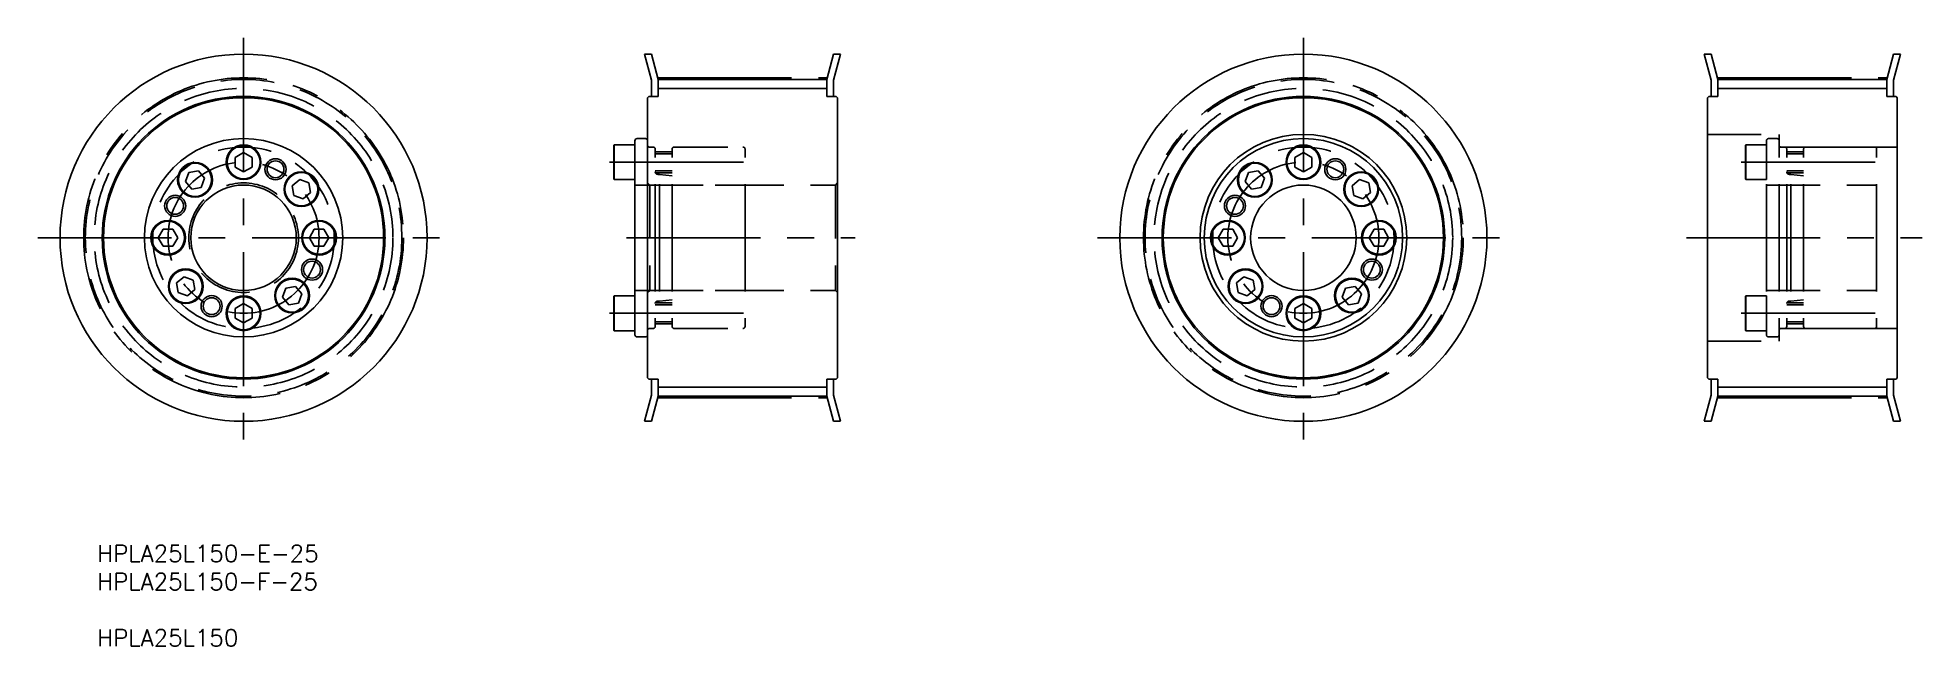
# Model space of a CAD drawing. Extents: x 1 to 448, y 5 to 150.
import ezdxf

# ---------------------------------------------------------------- set-up
doc = ezdxf.new("R2010")
doc.units = 0
doc.linetypes.add('CENTER', pattern=[50.8, 31.75, -6.35, 6.35, -6.35])
doc.linetypes.add('DASHED', pattern=[19.05, 12.7, -6.35])
doc.layers.get('0').update_dxf_attribs({"linetype": 'CONTINUOUS'})
doc.layers.add('CENTER', color=1, linetype='CENTER')
doc.styles.add('MISUMI', font='txt.shx')

# ---------------------------------------------------------------- blocks, each defined once
blk = doc.blocks.new('*U6')
at = {"color": 7, "linetype": 'CONTINUOUS', "style": 'MISUMI'}
for s, p in [('HPLA25L150-E-25', (15.05, 25.31)), ('HPLA25L150-F-25', (15.05, 18.65)), ('HPLA25L150', (15.05, 5.31))]:
    blk.add_text(s, height=4, dxfattribs=at).set_placement(p)

msp = doc.modelspace()

# ---------------------------------------------------------------- linework, layer by layer
at = {"color": 7, "linetype": 'CONTINUOUS'}
for p, q in [((144.74, 145.64), (146.4, 139.45)), ((144.74, 145.64), (146.39, 145.64)), ((146.39, 145.64), (148, 139.66)), ((188, 139.66), (189.6, 145.64)), ((189.6, 145.64), (191.25, 145.64)), ((189.6, 139.45), (191.25, 145.64)), ((395.95, 145.64), (397.61, 139.45)), ((395.95, 145.64), (397.61, 145.64)), ((397.61, 145.64), (399.21, 139.66)), ((439.21, 139.66), (440.81, 145.64)), ((440.81, 145.64), (442.47, 145.64)), ((440.81, 139.45), (442.47, 145.64)), ((146.4, 135.64), (146.4, 139.45)), ((148, 135.64), (148, 139.66)), ((148, 139.66), (188, 139.66)), ((188, 135.64), (188, 139.66)), ((189.6, 135.64), (189.6, 139.45)), ((397.61, 135.64), (397.61, 139.45)), ((399.21, 135.64), (399.21, 139.66)), ((399.21, 139.66), (439.21, 139.66)), ((439.21, 135.64), (439.21, 139.66)), ((440.81, 135.64), (440.81, 139.45)), ((145.5, 135.34), (145.8, 135.64)), ((145.5, 68.94), (145.5, 135.34)), ((145.8, 135.64), (148, 135.64)), ((188, 135.64), (190.2, 135.64)), ((190.2, 135.64), (190.5, 135.34)), ((190.5, 68.94), (190.5, 135.34)), ((396.71, 135.34), (397.01, 135.64)), ((396.71, 68.94), (396.71, 135.34)), ((397.01, 135.64), (399.21, 135.64)), ((439.21, 135.64), (441.41, 135.64)), ((441.41, 135.64), (441.71, 135.34)), ((441.71, 68.94), (441.71, 135.34)), ((142.5, 102.14), (142.5, 125.14)), ((143, 125.64), (145, 125.64)), ((145.5, 102.14), (145.5, 125.14)), ((49.73, 122.35), (47.73, 121.2)), ((47.73, 121.2), (47.73, 118.89)), ((51.73, 121.2), (49.73, 122.35)), ((50.73, 121.78), (50.73, 121.78)), ((51.23, 121.49), (51.23, 121.49)), ((51.73, 118.89), (51.73, 121.2)), ((137.5, 123.97), (137.61, 124.17)), ((137.5, 116.12), (137.5, 123.97)), ((137.61, 115.92), (137.61, 124.17)), ((137.61, 124.17), (142.5, 124.17)), ((142.5, 115.92), (142.5, 124.17)), ((142.5, 117.54), (142.5, 122.54)), ((300.94, 122.35), (298.94, 121.2)), ((298.94, 121.2), (298.94, 118.89)), ((302.94, 121.2), (300.94, 122.35)), ((301.94, 121.78), (301.94, 121.78)), ((302.44, 121.49), (302.44, 121.49)), ((302.94, 118.89), (302.94, 121.2)), ((36.74, 117.63), (35.95, 115.46)), ((39.01, 118.03), (36.74, 117.63)), ((40.5, 116.26), (39.01, 118.03)), ((39.71, 114.09), (40.5, 116.26)), ((47.73, 118.89), (49.73, 117.74)), ((49.73, 117.74), (51.73, 118.89)), ((287.95, 117.63), (287.16, 115.46)), ((290.23, 118.03), (287.95, 117.63)), ((291.71, 116.26), (290.23, 118.03)), ((290.92, 114.09), (291.71, 116.26)), ((298.94, 118.89), (300.94, 117.74)), ((300.94, 117.74), (302.94, 118.89)), ((35.95, 115.46), (37.43, 113.69)), ((37.43, 113.69), (39.71, 114.09)), ((63.04, 115.92), (61.27, 114.44)), ((61.27, 114.44), (61.67, 112.17)), ((61.67, 112.17), (63.84, 111.38)), ((65.21, 115.13), (63.04, 115.92)), ((63.84, 111.38), (65.61, 112.86)), ((65.61, 112.86), (65.21, 115.13)), ((137.5, 116.12), (137.61, 115.92)), ((137.61, 115.92), (142.5, 115.92)), ((287.16, 115.46), (288.65, 113.69)), ((288.65, 113.69), (290.92, 114.09)), ((314.25, 115.92), (312.48, 114.44)), ((312.48, 114.44), (312.88, 112.17)), ((312.88, 112.17), (315.05, 111.38)), ((316.42, 115.13), (314.25, 115.92)), ((315.05, 111.38), (316.82, 112.86)), ((316.82, 112.86), (316.42, 115.13)), ((30.67, 104.14), (29.52, 102.14)), ((32.98, 104.14), (30.67, 104.14)), ((34.14, 102.14), (32.98, 104.14)), ((66.47, 104.14), (65.32, 102.14)), ((68.78, 104.14), (66.47, 104.14)), ((69.94, 102.14), (68.78, 104.14)), ((281.89, 104.14), (280.73, 102.14)), ((284.2, 104.14), (281.89, 104.14)), ((285.35, 102.14), (284.2, 104.14)), ((317.69, 104.14), (316.53, 102.14)), ((320, 104.14), (317.69, 104.14)), ((321.15, 102.14), (320, 104.14)), ((29.52, 102.14), (30.67, 100.14)), ((30.67, 100.14), (32.98, 100.14)), ((32.98, 100.14), (34.14, 102.14)), ((65.32, 102.14), (66.47, 100.14)), ((66.47, 100.14), (68.78, 100.14)), ((68.78, 100.14), (69.94, 102.14)), ((142.5, 102.14), (142.5, 79.14)), ((145.5, 102.14), (145.5, 79.14)), ((280.73, 102.14), (281.89, 100.14)), ((281.89, 100.14), (284.2, 100.14)), ((284.2, 100.14), (285.35, 102.14)), ((316.53, 102.14), (317.69, 100.14)), ((317.69, 100.14), (320, 100.14)), ((320, 100.14), (321.15, 102.14)), ((35.61, 92.91), (33.85, 91.43)), ((33.85, 91.43), (34.25, 89.15)), ((37.79, 92.12), (35.61, 92.91)), ((36.42, 88.36), (38.19, 89.85)), ((38.19, 89.85), (37.79, 92.12)), ((59.75, 90.2), (58.96, 88.03)), ((62.02, 90.6), (59.75, 90.2)), ((63.51, 88.83), (62.02, 90.6)), ((286.83, 92.91), (285.06, 91.43)), ((285.06, 91.43), (285.46, 89.15)), ((289, 92.12), (286.83, 92.91)), ((287.63, 88.36), (289.4, 89.85)), ((289.4, 89.85), (289, 92.12)), ((310.96, 90.2), (310.17, 88.03)), ((313.24, 90.6), (310.96, 90.2)), ((314.72, 88.83), (313.24, 90.6)), ((34.25, 89.15), (36.42, 88.36)), ((49.73, 86.55), (47.73, 85.4)), ((47.73, 85.4), (47.73, 83.09)), ((51.73, 85.4), (49.73, 86.55)), ((51.73, 83.09), (51.73, 85.4)), ((58.96, 88.03), (60.44, 86.26)), ((60.44, 86.26), (62.72, 86.66)), ((62.72, 86.66), (63.51, 88.83)), ((137.5, 88.17), (137.61, 88.37)), ((137.5, 88.17), (137.5, 80.32)), ((137.61, 88.37), (142.5, 88.37)), ((137.61, 88.37), (137.61, 80.12)), ((142.5, 88.37), (142.5, 80.12)), ((142.5, 86.74), (142.5, 81.74)), ((285.46, 89.15), (287.63, 88.36)), ((300.94, 86.55), (298.94, 85.4)), ((298.94, 85.4), (298.94, 83.09)), ((302.94, 85.4), (300.94, 86.55)), ((302.94, 83.09), (302.94, 85.4)), ((310.17, 88.03), (311.66, 86.26)), ((311.66, 86.26), (313.93, 86.66)), ((313.93, 86.66), (314.72, 88.83)), ((47.73, 83.09), (49.73, 81.94)), ((49.73, 81.94), (51.73, 83.09)), ((298.94, 83.09), (300.94, 81.94)), ((300.94, 81.94), (302.94, 83.09)), ((137.5, 80.32), (137.61, 80.12)), ((137.61, 80.12), (142.5, 80.12)), ((143, 78.64), (145, 78.64)), ((145.5, 68.94), (145.8, 68.64)), ((145.8, 68.64), (148, 68.64)), ((146.4, 68.64), (146.4, 64.84)), ((148, 68.64), (148, 64.62)), ((188, 68.64), (190.2, 68.64)), ((188, 68.64), (188, 64.62)), ((189.6, 68.64), (189.6, 64.84)), ((190.2, 68.64), (190.5, 68.94)), ((396.71, 68.94), (397.01, 68.64)), ((397.01, 68.64), (399.21, 68.64)), ((397.61, 68.64), (397.61, 64.84)), ((399.21, 68.64), (399.21, 64.62)), ((439.21, 68.64), (441.41, 68.64)), ((439.21, 68.64), (439.21, 64.62)), ((440.81, 68.64), (440.81, 64.84)), ((441.41, 68.64), (441.71, 68.94)), ((144.74, 58.64), (146.4, 64.84)), ((146.39, 58.64), (148, 64.62)), ((148, 64.62), (188, 64.62)), ((188, 64.62), (189.6, 58.64)), ((189.6, 64.84), (191.25, 58.64)), ((395.95, 58.64), (397.61, 64.84)), ((397.61, 58.64), (399.21, 64.62)), ((399.21, 64.62), (439.21, 64.62)), ((439.21, 64.62), (440.81, 58.64)), ((440.81, 64.84), (442.47, 58.64)), ((144.74, 58.64), (146.39, 58.64)), ((189.6, 58.64), (191.25, 58.64)), ((395.95, 58.64), (397.61, 58.64)), ((440.81, 58.64), (442.47, 58.64))]:
    msp.add_line(p, q, dxfattribs=at)
at = {"color": 3, "linetype": 'CONTINUOUS'}
for p, q in [((148, 137.53), (188, 137.53)), ((399.21, 137.53), (439.21, 137.53)), ((148, 66.75), (188, 66.75)), ((399.21, 66.75), (439.21, 66.75))]:
    msp.add_line(p, q, dxfattribs=at)
at = {"color": 3, "linetype": 'DASHED'}
for p, q in [((396.71, 126.64), (413.71, 126.64)), ((410.71, 102.14), (410.71, 125.14)), ((411.21, 125.64), (413.21, 125.64)), ((413.71, 123.64), (413.71, 126.64)), ((413.71, 102.14), (413.71, 125.14)), ((145.91, 123.64), (146.8, 123.64)), ((147.3, 102.14), (147.3, 123.14)), ((151.3, 122.54), (147.3, 122.54)), ((151.3, 122.04), (147.3, 122.04)), ((151.3, 102.14), (151.3, 123.14)), ((151.8, 123.64), (168.1, 123.64)), ((168.6, 102.14), (168.6, 123.14)), ((405.71, 123.97), (405.83, 124.17)), ((405.71, 116.12), (405.71, 123.97)), ((405.83, 115.92), (405.83, 124.17)), ((405.83, 124.17), (410.71, 124.17)), ((410.71, 115.92), (410.71, 124.17)), ((410.71, 117.54), (410.71, 122.54)), ((413.71, 123.64), (441.71, 123.64)), ((414.12, 123.64), (415.01, 123.64)), ((415.51, 102.14), (415.51, 123.14)), ((419.51, 122.54), (415.51, 122.54)), ((419.51, 122.04), (415.51, 122.04)), ((419.51, 102.14), (419.51, 123.14)), ((420.01, 123.64), (436.31, 123.64)), ((436.81, 102.14), (436.81, 123.14)), ((151.3, 118.04), (147.3, 118.04)), ((151.3, 117.54), (147.3, 117.54)), ((147.9, 117.17), (148.3, 117.17)), ((148.3, 102.14), (148.3, 117.17)), ((148.3, 117.17), (151.3, 116.83)), ((419.51, 118.04), (415.51, 118.04)), ((419.51, 117.54), (415.51, 117.54)), ((416.11, 117.17), (416.51, 117.17)), ((416.51, 102.14), (416.51, 117.17)), ((416.51, 117.17), (419.51, 116.83)), ((142.5, 114.64), (168.6, 114.64)), ((145.5, 115.14), (146, 114.64)), ((146, 114.64), (190, 114.64)), ((146, 114.64), (146, 89.64)), ((190.5, 115.14), (190, 114.64)), ((190, 114.64), (190, 89.64)), ((405.71, 116.12), (405.83, 115.92)), ((405.83, 115.92), (410.71, 115.92)), ((410.71, 114.64), (436.81, 114.64)), ((147.3, 102.14), (147.3, 81.14)), ((148.3, 102.14), (148.3, 87.12)), ((151.3, 102.14), (151.3, 81.14)), ((168.6, 102.14), (168.6, 81.14)), ((410.71, 102.14), (410.71, 79.14)), ((413.71, 102.14), (413.71, 79.14)), ((415.51, 102.14), (415.51, 81.14)), ((416.51, 102.14), (416.51, 87.12)), ((419.51, 102.14), (419.51, 81.14)), ((436.81, 102.14), (436.81, 81.14)), ((142.5, 89.64), (168.6, 89.64)), ((145.5, 89.14), (146, 89.64)), ((146, 89.64), (190, 89.64)), ((190.5, 89.14), (190, 89.64)), ((410.71, 89.64), (436.81, 89.64)), ((151.3, 86.74), (147.3, 86.74)), ((151.3, 86.24), (147.3, 86.24)), ((147.9, 87.12), (148.3, 87.12)), ((148.3, 87.12), (151.3, 87.46)), ((405.71, 88.17), (405.83, 88.37)), ((405.71, 88.17), (405.71, 80.32)), ((405.83, 88.37), (410.71, 88.37)), ((405.83, 88.37), (405.83, 80.12)), ((410.71, 88.37), (410.71, 80.12)), ((410.71, 86.74), (410.71, 81.74)), ((419.51, 86.74), (415.51, 86.74)), ((419.51, 86.24), (415.51, 86.24)), ((416.11, 87.12), (416.51, 87.12)), ((416.51, 87.12), (419.51, 87.46)), ((145.91, 80.64), (146.8, 80.64)), ((151.3, 82.24), (147.3, 82.24)), ((151.3, 81.74), (147.3, 81.74)), ((151.8, 80.64), (168.1, 80.64)), ((413.71, 80.64), (413.71, 77.64)), ((413.71, 80.64), (441.71, 80.64)), ((414.12, 80.64), (415.01, 80.64)), ((419.51, 82.24), (415.51, 82.24)), ((419.51, 81.74), (415.51, 81.74)), ((420.01, 80.64), (436.31, 80.64)), ((396.71, 77.64), (413.71, 77.64)), ((405.71, 80.32), (405.83, 80.12)), ((405.83, 80.12), (410.71, 80.12)), ((411.21, 78.64), (413.21, 78.64))]:
    msp.add_line(p, q, dxfattribs=at)
at = {"color": 7, "linetype": 'CONTINUOUS'}
for centre, radius in [((49.73, 102.14), 43.5), ((300.94, 102.14), 43.5), ((49.73, 102.14), 33.5), ((49.73, 102.14), 33.2), ((300.94, 102.14), 33.5), ((300.94, 102.14), 33.2), ((49.73, 102.14), 23.5), ((300.94, 102.14), 24.5), ((300.94, 102.14), 23.5), ((49.73, 120.04), 4.12), ((49.73, 120.04), 3.92), ((300.94, 120.04), 4.12), ((300.94, 120.04), 3.92), ((308.51, 118.37), 2.5), ((38.22, 115.86), 4.12), ((38.22, 115.86), 3.92), ((57.29, 118.37), 2), ((63.44, 113.65), 4.12), ((63.44, 113.65), 3.92), ((289.44, 115.86), 4.12), ((289.44, 115.86), 3.92), ((308.51, 118.37), 2), ((314.65, 113.65), 4.12), ((314.65, 113.65), 3.92), ((33.51, 109.71), 2), ((49.73, 102.14), 12.5), ((284.72, 109.71), 2.5), ((284.72, 109.71), 2), ((300.94, 102.14), 12.5), ((31.83, 102.14), 4.12), ((31.83, 102.14), 3.92), ((67.63, 102.14), 4.12), ((67.63, 102.14), 3.92), ((283.04, 102.14), 4.12), ((283.04, 102.14), 3.92), ((318.84, 102.14), 4.12), ((318.84, 102.14), 3.92), ((36.02, 90.64), 4.12), ((36.02, 90.64), 3.92), ((65.95, 94.58), 2), ((287.23, 90.64), 4.12), ((287.23, 90.64), 3.92), ((317.16, 94.58), 2.5), ((317.16, 94.58), 2), ((61.23, 88.43), 4.12), ((61.23, 88.43), 3.92), ((312.45, 88.43), 4.12), ((312.45, 88.43), 3.92), ((42.16, 85.92), 2), ((49.73, 84.24), 4.12), ((49.73, 84.24), 3.92), ((293.38, 85.92), 2.5), ((293.38, 85.92), 2), ((300.94, 84.24), 4.12), ((300.94, 84.24), 3.92)]:
    msp.add_circle(centre, radius, dxfattribs=at)
at = {"color": 3, "linetype": 'DASHED'}
for centre, radius in [((49.73, 102.14), 37.52), ((300.94, 102.14), 37.52), ((49.73, 102.14), 35.39), ((300.94, 102.14), 35.39), ((49.73, 102.14), 21.5), ((300.94, 102.14), 21.5), ((49.73, 102.14), 13)]:
    msp.add_circle(centre, radius, dxfattribs=at)
at = {"color": 3}
for centre in [(57.29, 118.37), (33.51, 109.71), (65.95, 94.58), (42.16, 85.92)]:
    msp.add_circle(centre, 2.5, dxfattribs=at)
at = {"color": 7, "linetype": 'CONTINUOUS'}
for centre, start, end in [((143, 125.14), 90, 180), ((145, 125.14), 0, 90), ((143, 79.14), 180, 270), ((145, 79.14), 270, 0)]:
    msp.add_arc(centre, 0.5, start, end, dxfattribs=at)
at = {"color": 3, "linetype": 'DASHED'}
for centre, radius, start, end in [((411.21, 125.14), 0.5, 90, 180), ((413.21, 125.14), 0.5, 0, 90), ((145.91, 124.05), 0.41, 180, 270), ((146.8, 123.14), 0.5, 0, 90), ((151.8, 123.14), 0.5, 90, 180), ((168.1, 123.14), 0.5, 0, 90), ((414.12, 124.05), 0.41, 180, 270), ((415.01, 123.14), 0.5, 0, 90), ((420.01, 123.14), 0.5, 90, 180), ((436.31, 123.14), 0.5, 0, 90), ((147.9, 117.77), 0.6, 180.0007, 270), ((416.11, 117.77), 0.6, 180.0007, 270), ((147.9, 86.52), 0.6, 90, 179.9993), ((416.11, 86.52), 0.6, 90, 179.9993), ((145.91, 80.23), 0.41, 90, 180), ((146.8, 81.14), 0.5, 270, 0), ((151.8, 81.14), 0.5, 180, 270), ((168.1, 81.14), 0.5, 270, 0), ((414.12, 80.23), 0.41, 90, 180), ((415.01, 81.14), 0.5, 270, 0), ((420.01, 81.14), 0.5, 180, 270), ((436.31, 81.14), 0.5, 270, 0), ((411.21, 79.14), 0.5, 180, 270), ((413.21, 79.14), 0.5, 270, 0)]:
    msp.add_arc(centre, radius, start, end, dxfattribs=at)
at = {"layer": 'CENTER', "color": 1, "linetype": 'CENTER'}
for p, q in [((49.73, 149.55), (49.73, 53.06)), ((300.94, 149.55), (300.94, 53.06)), ((147.89, 140.04), (188.1, 140.04)), ((399.11, 140.04), (439.31, 140.04)), ((136.5, 120.04), (169.6, 120.04)), ((404.71, 120.04), (437.81, 120.04)), ((0.93, 102.14), (97.29, 102.14)), ((140.5, 102.14), (194.73, 102.14)), ((252.14, 102.14), (348.51, 102.14)), ((391.71, 102.14), (447.64, 102.14)), ((136.5, 84.24), (169.6, 84.24)), ((404.71, 84.24), (437.81, 84.24)), ((147.89, 64.24), (188.1, 64.24)), ((399.11, 64.24), (439.31, 64.24))]:
    msp.add_line(p, q, dxfattribs=at)
for centre, radius in [((49.73, 102.14), 37.9), ((300.94, 102.14), 37.9), ((49.73, 102.14), 17.9), ((300.94, 102.14), 17.9)]:
    msp.add_circle(centre, radius, dxfattribs=at)

# ---------------------------------------------------------------- block references
at = {"color": 7, "linetype": 'CONTINUOUS'}
msp.add_blockref('*U6', (0, 0), dxfattribs=at)

doc.saveas('drawing.dxf')
